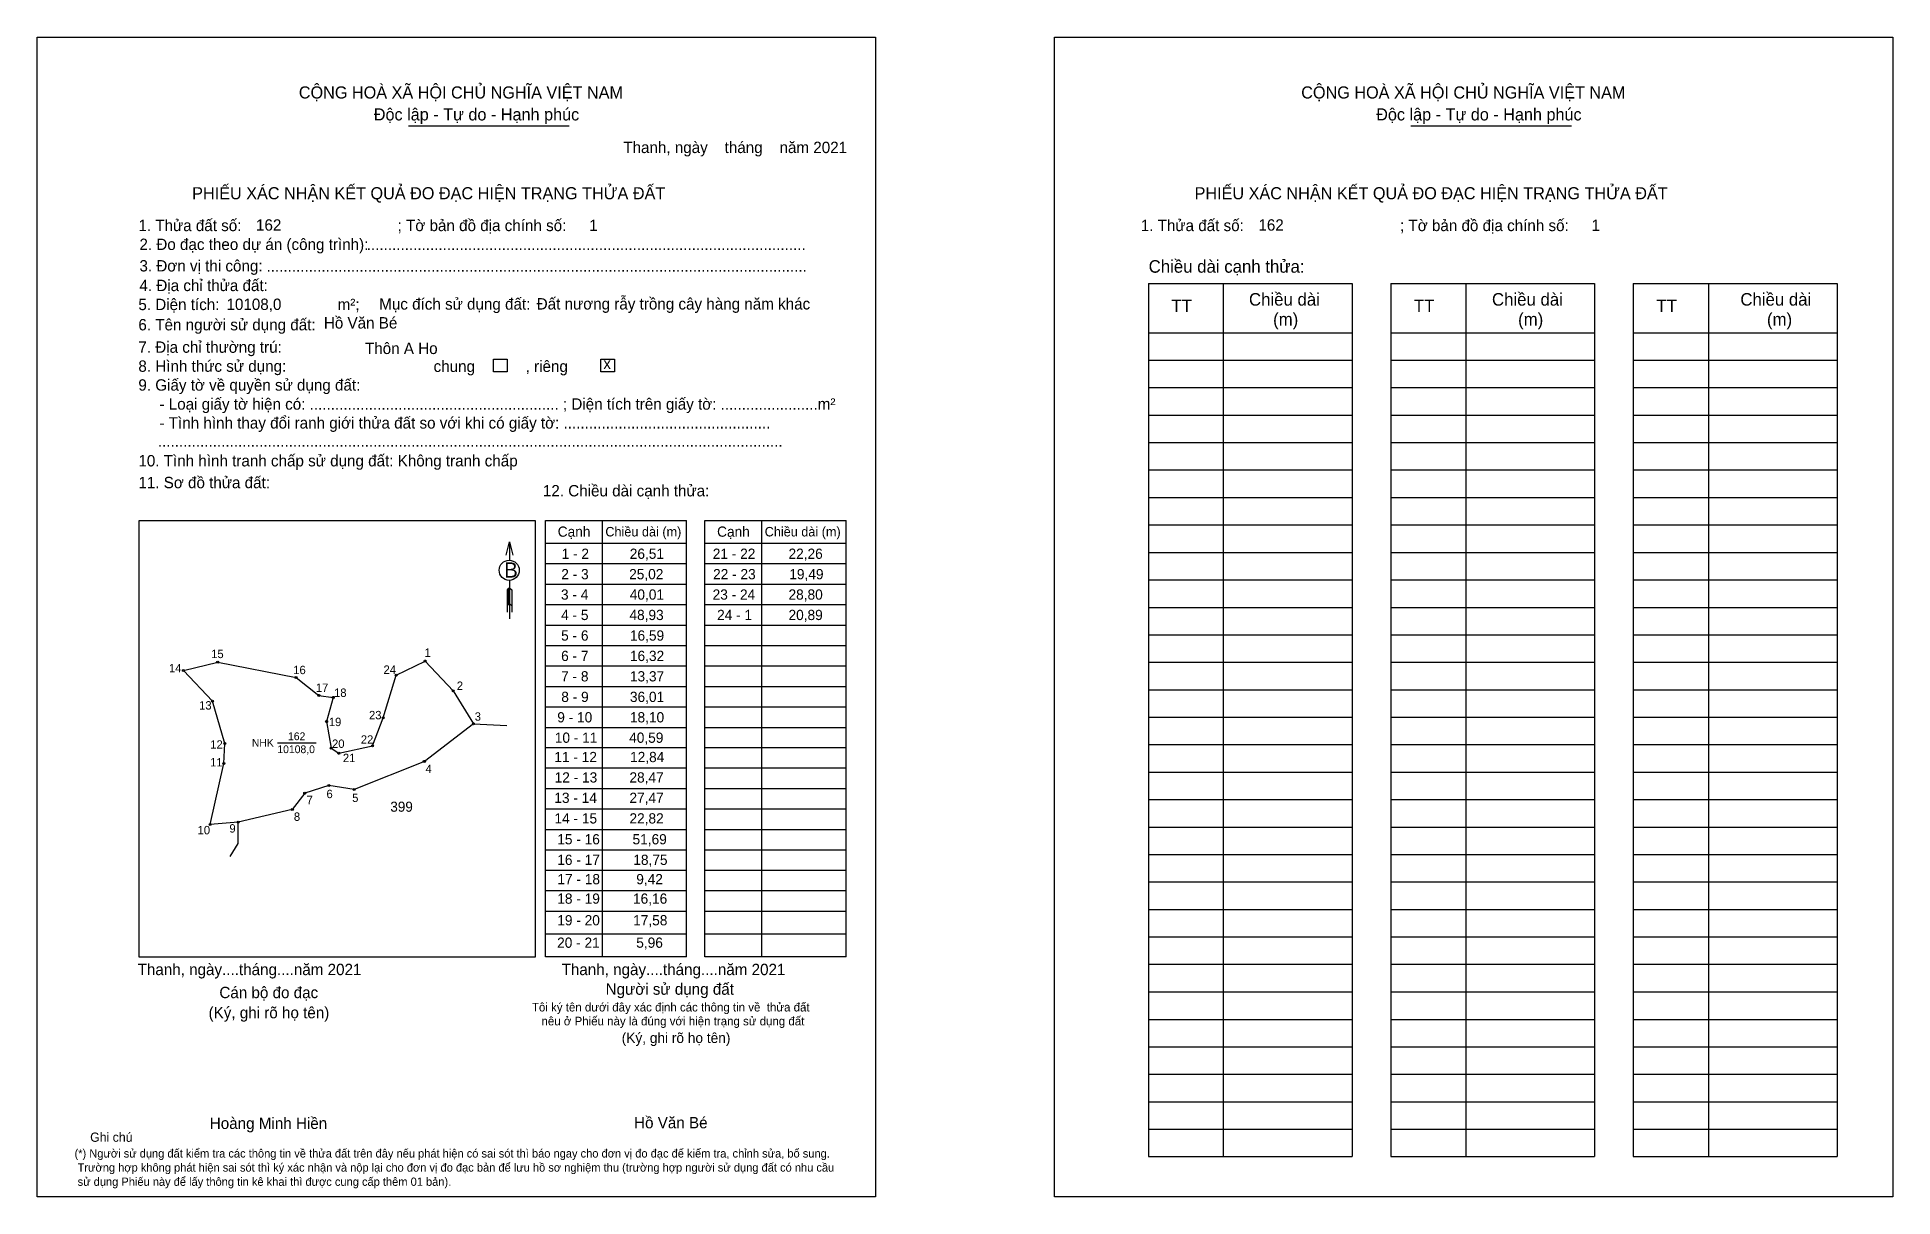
# Model space of a CAD drawing. Extents: x 545614 to 546815, y 1823903 to 1824653.
import ezdxf

# ---------------------------------------------------------------- set-up
doc = ezdxf.new("R2010")
doc.units = 0
for name, color, linetype in [('CanhThua', 7, 'Continuous'), ('kqddKhungInTrang1', 7, 'Continuous'), ('kqddKhungInTrang2', 7, 'Continuous'), ('kqddNoiDung', 7, 'Continuous'), ('kqddTemplate', 7, 'Continuous'), ('MocDinhThua', 7, 'Continuous'), ('NhanDiaChinhThua', 7, 'Continuous'), ('NhanTuCan', 7, 'Continuous'), ('RauThua', 7, 'Continuous'), ('SoHieuDinhThua', 7, 'Continuous')]:
    doc.layers.add(name, color=color, linetype=linetype)

msp = doc.modelspace()

# ---------------------------------------------------------------- linework, layer by layer
at = {"layer": 'CanhThua'}
for p, q in [((545708.7, 1824243.4), (545730.9, 1824248.7)), ((545730.9, 1824248.7), (545781.6, 1824238.8)), ((545846.4, 1824240.4), (545865.1, 1824249.5)), ((545865.1, 1824249.5), (545883.2, 1824230.2)), ((545727.6, 1824223.5), (545708.7, 1824243.4)), ((545781.6, 1824238.8), (545796.3, 1824227.3)), ((545838, 1824212.8), (545846.4, 1824240.4)), ((545796.3, 1824227.3), (545805.7, 1824226)), ((545805.7, 1824226), (545801.4, 1824210.4)), ((545883.2, 1824230.2), (545896.4, 1824208.9)), ((545735.5, 1824196.1), (545727.6, 1824223.5)), ((545831, 1824194.6), (545838, 1824212.8)), ((545801.4, 1824210.4), (545804.3, 1824193.1)), ((545896.4, 1824208.9), (545864.6, 1824184.6)), ((545734.9, 1824183.3), (545735.5, 1824196.1)), ((545804.3, 1824193.1), (545809.3, 1824189.8)), ((545809.3, 1824189.8), (545831, 1824194.6)), ((545726.1, 1824143.7), (545734.9, 1824183.3)), ((545864.6, 1824184.6), (545819.2, 1824166.4)), ((545802.8, 1824168.9), (545787.2, 1824164)), ((545819.2, 1824166.4), (545802.8, 1824168.9)), ((545779.2, 1824153.4), (545744.1, 1824145.2)), ((545787.2, 1824164), (545779.2, 1824153.4)), ((545744.1, 1824145.2), (545726.1, 1824143.7))]:
    msp.add_line(p, q, dxfattribs=at)
at = {"layer": 'kqddKhungInTrang1'}
msp.add_lwpolyline([(545614.1, 1824653.1), (546156.5, 1824653.1), (546156.5, 1823902.9), (545614.1, 1823902.9)], close=True, dxfattribs=at)
at = {"layer": 'kqddKhungInTrang2'}
msp.add_lwpolyline([(546272.2, 1824653.1), (546814.7, 1824653.1), (546814.7, 1823902.9), (546272.2, 1823902.9)], close=True, dxfattribs=at)
at = {"layer": 'kqddTemplate'}
for p, q in [((545854.3, 1824595.7), (545958.2, 1824595.7)), ((546502.8, 1824595.7), (546606.7, 1824595.7)), ((546333, 1824493.7), (546464.8, 1824493.7)), ((546333, 1824493.7), (546333, 1823928.9)), ((546381.5, 1824493.7), (546381.5, 1823928.9)), ((546464.8, 1824493.7), (546464.8, 1823928.9)), ((546489.8, 1824493.7), (546489.8, 1823928.9)), ((546489.8, 1824493.7), (546621.7, 1824493.7)), ((546538.4, 1824493.7), (546538.4, 1823928.9)), ((546621.7, 1824493.7), (546621.7, 1823928.9)), ((546646.7, 1824493.7), (546646.7, 1823928.9)), ((546646.7, 1824493.7), (546778.6, 1824493.7)), ((546695.3, 1824493.7), (546695.3, 1823928.9)), ((546778.6, 1824493.7), (546778.6, 1823928.9)), ((546333, 1824461.9), (546464.8, 1824461.9)), ((546489.8, 1824461.9), (546621.7, 1824461.9)), ((546646.7, 1824461.9), (546778.6, 1824461.9)), ((546333, 1824444.2), (546464.8, 1824444.2)), ((546489.8, 1824444.2), (546621.7, 1824444.2)), ((546646.7, 1824444.2), (546778.6, 1824444.2)), ((546333, 1824426.4), (546464.8, 1824426.4)), ((546489.8, 1824426.4), (546621.7, 1824426.4)), ((546646.7, 1824426.4), (546778.6, 1824426.4)), ((546333, 1824408.6), (546464.8, 1824408.6)), ((546489.8, 1824408.6), (546621.7, 1824408.6)), ((546646.7, 1824408.6), (546778.6, 1824408.6)), ((546333, 1824390.9), (546464.8, 1824390.9)), ((546489.8, 1824390.9), (546621.7, 1824390.9)), ((546646.7, 1824390.9), (546778.6, 1824390.9)), ((546333, 1824373.1), (546464.8, 1824373.1)), ((546489.8, 1824373.1), (546621.7, 1824373.1)), ((546646.7, 1824373.1), (546778.6, 1824373.1)), ((546333, 1824355.3), (546464.8, 1824355.3)), ((546489.8, 1824355.3), (546621.7, 1824355.3)), ((546646.7, 1824355.3), (546778.6, 1824355.3)), ((545942.9, 1824340.5), (546034.3, 1824340.5)), ((545942.9, 1824058.1), (545942.9, 1824340.5)), ((545979.6, 1824340.5), (545979.6, 1824058.1)), ((546034.3, 1824058.1), (546034.3, 1824340.5)), ((546046, 1824340.5), (546137.4, 1824340.5)), ((546046, 1824058.1), (546046, 1824340.5)), ((546082.7, 1824340.5), (546082.7, 1824058.1)), ((546137.4, 1824058.1), (546137.4, 1824340.5)), ((546333, 1824337.6), (546464.8, 1824337.6)), ((546489.8, 1824337.6), (546621.7, 1824337.6)), ((546646.7, 1824337.6), (546778.6, 1824337.6)), ((545919.6, 1824326.6), (545919.6, 1824314.7)), ((545942.9, 1824325.7), (546034.3, 1824325.7)), ((546046, 1824325.7), (546137.4, 1824325.7)), ((545942.9, 1824312.5), (546034.3, 1824312.5)), ((546046, 1824312.5), (546137.4, 1824312.5)), ((546333, 1824319.8), (546464.8, 1824319.8)), ((546489.8, 1824319.8), (546621.7, 1824319.8)), ((546646.7, 1824319.8), (546778.6, 1824319.8)), ((545919.7, 1824296.9), (545918.1, 1824295.5)), ((545919.7, 1824301.7), (545919.7, 1824276.8)), ((545919.7, 1824296.9), (545921.2, 1824295.5)), ((545942.9, 1824299.2), (546034.3, 1824299.2)), ((546046, 1824299.2), (546137.4, 1824299.2)), ((546333, 1824302), (546464.8, 1824302)), ((546489.8, 1824302), (546621.7, 1824302)), ((546646.7, 1824302), (546778.6, 1824302)), ((545919.7, 1824296.3), (545918.1, 1824294.8)), ((545919.7, 1824295.6), (545918.1, 1824294.1)), ((545918.1, 1824295.5), (545918.1, 1824281.2)), ((545919.7, 1824294.9), (545918.1, 1824293.4)), ((545919.7, 1824294.2), (545918.1, 1824292.8)), ((545919.7, 1824293.5), (545918.1, 1824292.1)), ((545919.7, 1824292.9), (545918.1, 1824291.4)), ((545919.7, 1824292.2), (545918.1, 1824290.7)), ((545919.7, 1824291.5), (545918.1, 1824290.1)), ((545919.7, 1824290.8), (545918.1, 1824289.4)), ((545919.7, 1824290.2), (545918.1, 1824288.7)), ((545919.7, 1824289.5), (545918.1, 1824288)), ((545919.7, 1824288.8), (545918.1, 1824287.4)), ((545919.7, 1824288.1), (545918.1, 1824286.7)), ((545919.7, 1824287.5), (545918.1, 1824286)), ((545919.7, 1824286.8), (545918.1, 1824285.3)), ((545919.7, 1824286.8), (545921.2, 1824285.3)), ((545921.2, 1824295.5), (545921.2, 1824281.2)), ((545942.9, 1824286), (546034.3, 1824286)), ((546046, 1824286), (546137.4, 1824286)), ((545942.9, 1824272.8), (546034.3, 1824272.8)), ((546046, 1824272.8), (546137.4, 1824272.8)), ((546333, 1824284.2), (546464.8, 1824284.2)), ((546489.8, 1824284.2), (546621.7, 1824284.2)), ((546646.7, 1824284.2), (546778.6, 1824284.2)), ((546333, 1824266.5), (546464.8, 1824266.5)), ((546489.8, 1824266.5), (546621.7, 1824266.5)), ((546646.7, 1824266.5), (546778.6, 1824266.5)), ((545942.9, 1824259.5), (546034.3, 1824259.5)), ((546046, 1824259.5), (546137.4, 1824259.5)), ((546333, 1824248.7), (546464.8, 1824248.7)), ((546489.8, 1824248.7), (546621.7, 1824248.7)), ((546646.7, 1824248.7), (546778.6, 1824248.7)), ((545942.9, 1824246.3), (546034.3, 1824246.3)), ((546046, 1824246.3), (546137.4, 1824246.3)), ((545942.9, 1824233.1), (546034.3, 1824233.1)), ((546046, 1824233.1), (546137.4, 1824233.1)), ((546333, 1824230.9), (546464.8, 1824230.9)), ((546489.8, 1824230.9), (546621.7, 1824230.9)), ((546646.7, 1824230.9), (546778.6, 1824230.9)), ((545942.9, 1824219.8), (546034.3, 1824219.8)), ((546046, 1824219.8), (546137.4, 1824219.8)), ((546333, 1824213.2), (546464.8, 1824213.2)), ((546489.8, 1824213.2), (546621.7, 1824213.2)), ((546646.7, 1824213.2), (546778.6, 1824213.2)), ((545942.9, 1824206.6), (546034.3, 1824206.6)), ((546046, 1824206.6), (546137.4, 1824206.6)), ((546034.3, 1824193.4), (545942.9, 1824193.4)), ((546137.4, 1824193.4), (546046, 1824193.4)), ((546333, 1824195.4), (546464.8, 1824195.4)), ((546489.8, 1824195.4), (546621.7, 1824195.4)), ((546646.7, 1824195.4), (546778.6, 1824195.4)), ((546034.3, 1824180.1), (545942.9, 1824180.1)), ((546137.4, 1824180.1), (546046, 1824180.1)), ((546333, 1824177.6), (546464.8, 1824177.6)), ((546489.8, 1824177.6), (546621.7, 1824177.6)), ((546646.7, 1824177.6), (546778.6, 1824177.6)), ((546034.3, 1824166.9), (545942.9, 1824166.9)), ((546137.4, 1824166.9), (546046, 1824166.9)), ((546034.3, 1824153.7), (545942.9, 1824153.7)), ((546137.4, 1824153.7), (546046, 1824153.7)), ((546333, 1824159.9), (546464.8, 1824159.9)), ((546489.8, 1824159.9), (546621.7, 1824159.9)), ((546646.7, 1824159.9), (546778.6, 1824159.9)), ((546034.3, 1824140.4), (545942.9, 1824140.4)), ((546137.4, 1824140.4), (546046, 1824140.4)), ((546333, 1824142.1), (546464.8, 1824142.1)), ((546489.8, 1824142.1), (546621.7, 1824142.1)), ((546646.7, 1824142.1), (546778.6, 1824142.1)), ((546034.3, 1824127.2), (545942.9, 1824127.2)), ((546137.4, 1824127.2), (546046, 1824127.2)), ((546333, 1824124.3), (546464.8, 1824124.3)), ((546489.8, 1824124.3), (546621.7, 1824124.3)), ((546646.7, 1824124.3), (546778.6, 1824124.3)), ((546034.3, 1824114), (545942.9, 1824114)), ((546137.4, 1824114), (546046, 1824114)), ((546333, 1824106.6), (546464.8, 1824106.6)), ((546489.8, 1824106.6), (546621.7, 1824106.6)), ((546646.7, 1824106.6), (546778.6, 1824106.6)), ((546034.3, 1824100.8), (545942.9, 1824100.8)), ((546137.4, 1824100.8), (546046, 1824100.8)), ((546034.3, 1824087.5), (545942.9, 1824087.5)), ((546137.4, 1824087.5), (546046, 1824087.5)), ((546333, 1824088.8), (546464.8, 1824088.8)), ((546489.8, 1824088.8), (546621.7, 1824088.8)), ((546646.7, 1824088.8), (546778.6, 1824088.8)), ((546034.3, 1824072.8), (545942.9, 1824072.8)), ((546137.4, 1824072.8), (546046, 1824072.8)), ((546333, 1824071), (546464.8, 1824071)), ((546489.8, 1824071), (546621.7, 1824071)), ((546646.7, 1824071), (546778.6, 1824071)), ((546034.3, 1824058.1), (545942.9, 1824058.1)), ((546137.4, 1824058.1), (546046, 1824058.1)), ((546333, 1824053.3), (546464.8, 1824053.3)), ((546489.8, 1824053.3), (546621.7, 1824053.3)), ((546646.7, 1824053.3), (546778.6, 1824053.3)), ((546333, 1824035.5), (546464.8, 1824035.5)), ((546489.8, 1824035.5), (546621.7, 1824035.5)), ((546646.7, 1824035.5), (546778.6, 1824035.5)), ((546333, 1824017.7), (546464.8, 1824017.7)), ((546489.8, 1824017.7), (546621.7, 1824017.7)), ((546646.7, 1824017.7), (546778.6, 1824017.7)), ((546333, 1824000), (546464.8, 1824000)), ((546489.8, 1824000), (546621.7, 1824000)), ((546646.7, 1824000), (546778.6, 1824000)), ((546333, 1823982.2), (546464.8, 1823982.2)), ((546489.8, 1823982.2), (546621.7, 1823982.2)), ((546646.7, 1823982.2), (546778.6, 1823982.2)), ((546333, 1823964.4), (546464.8, 1823964.4)), ((546489.8, 1823964.4), (546621.7, 1823964.4)), ((546646.7, 1823964.4), (546778.6, 1823964.4)), ((546333, 1823946.7), (546464.8, 1823946.7)), ((546489.8, 1823946.7), (546621.7, 1823946.7)), ((546646.7, 1823946.7), (546778.6, 1823946.7)), ((546333, 1823928.9), (546464.8, 1823928.9)), ((546489.8, 1823928.9), (546621.7, 1823928.9)), ((546646.7, 1823928.9), (546778.6, 1823928.9))]:
    msp.add_line(p, q, dxfattribs=at)
for points in [[(545909.3, 1824444.7), (545918.2, 1824444.7), (545918.2, 1824436.5), (545909.3, 1824436.5)], [(545978.7, 1824444.7), (545987.6, 1824444.7), (545987.6, 1824436.5), (545978.7, 1824436.5)], [(545680.1, 1824340.5), (545936.4, 1824340.5), (545936.4, 1824057.9), (545680.1, 1824057.9)]]:
    msp.add_lwpolyline(points, close=True, dxfattribs=at)
msp.add_lwpolyline([(545917.5, 1824318), (545919.6, 1824326.6), (545921.8, 1824318)], dxfattribs=at)
msp.add_circle((545919.5, 1824308.2), 6.51, dxfattribs=at)
at = {"layer": 'MocDinhThua'}
for centre in [(545730.9, 1824248.7), (545865.1, 1824249.5), (545708.7, 1824243.4), (545781.6, 1824238.8), (545846.4, 1824240.4), (545796.3, 1824227.3), (545805.7, 1824226), (545883.2, 1824230.2), (545727.6, 1824223.5), (545838, 1824212.8), (545801.4, 1824210.4), (545896.4, 1824208.9), (545735.5, 1824196.1), (545804.3, 1824193.1), (545809.3, 1824189.8), (545831, 1824194.6), (545734.9, 1824183.3), (545864.6, 1824184.6), (545787.2, 1824164), (545802.8, 1824168.9), (545819.2, 1824166.4), (545779.2, 1824153.4), (545726.1, 1824143.7), (545744.1, 1824145.2)]:
    msp.add_circle(centre, 0.652, dxfattribs=at)
at = {"layer": 'NhanDiaChinhThua'}
msp.add_line((545769.5, 1824196.6), (545794.6, 1824196.6), dxfattribs=at)
at = {"layer": 'RauThua'}
for p, q in [((545896.4, 1824208.9), (545918, 1824207.8)), ((545744.1, 1824141.1), (545744.1, 1824145.2)), ((545744.1, 1824131.5), (545744.1, 1824141.1)), ((545739, 1824123), (545744.1, 1824131.5))]:
    msp.add_line(p, q, dxfattribs=at)

# ---------------------------------------------------------------- texts
at = {"layer": 'kqddNoiDung'}
for s, height, p in [('Thanh, ngày    tháng    năm 2021  ', 7.35, (545993.3, 1824578.1)), ('162', 7.35, (545755.7, 1824527.9)), ('1', 7.35, (545971.3, 1824527.7)), ('162', 7.35, (546404.2, 1824527.9)), ('1', 7.35, (546619.7, 1824527.7)), ('........................................................................................................', 7.3505, (545827.3, 1824515.3)), ('................................................................................................................................', 7.3505, (545762.5, 1824501.3)), ('10108,0', 7.35, (545736.6, 1824476.6)), ('Đất nương rẫy trồng cây hàng năm khác', 7.35, (545937.3, 1824476.9)), ('Hồ Văn Bé', 7.35, (545799.6, 1824464.6)), ('Thôn A Ho', 7.35, (545826.2, 1824448.1)), ('x', 7.35, (545980.4, 1824438.4)), ('1 - 2', 6.62, (545953.4, 1824315.6)), ('26,51', 6.62, (545997.5, 1824315.6)), ('21 - 22', 6.62, (546051.2, 1824315.6)), ('22,26', 6.62, (546100.2, 1824315.6)), ('2 - 3', 6.62, (545953.2, 1824302.4)), ('25,02', 6.62, (545997.1, 1824302.4)), ('22 - 23', 6.62, (546051.4, 1824302.4)), ('19,49', 6.62, (546100.7, 1824302.4)), ('3 - 4', 6.62, (545953, 1824289.2)), ('40,01', 6.62, (545997.5, 1824289.2)), ('23 - 24', 6.62, (546051.1, 1824289.2)), ('28,80', 6.62, (546100.2, 1824289.2)), ('4 - 5', 6.62, (545953.1, 1824276)), ('48,93', 6.62, (545997.3, 1824276)), ('24 - 1', 6.62, (546054, 1824276)), ('20,89', 6.62, (546100.2, 1824276)), ('5 - 6', 6.62, (545953.1, 1824262.7)), ('16,59', 6.62, (545997.6, 1824262.7)), ('6 - 7', 6.62, (545953.1, 1824249.5)), ('16,32', 6.62, (545997.6, 1824249.5)), ('7 - 8', 6.62, (545953.1, 1824236.3)), ('13,37', 6.62, (545997.6, 1824236.3)), ('8 - 9', 6.62, (545953.2, 1824223)), ('36,01', 6.62, (545997.6, 1824223)), ('9 - 10', 6.62, (545950.6, 1824209.8)), ('18,10', 6.62, (545997.6, 1824209.8)), ('10 - 11', 6.62, (545949, 1824196.6)), ('40,59', 6.62, (545997.1, 1824196.6)), ('11 - 12', 6.62, (545948.7, 1824184.1)), ('12,84', 6.62, (545997.7, 1824184.1)), ('12 - 13', 6.62, (545948.9, 1824170.9)), ('28,47', 6.62, (545997.3, 1824170.9)), ('13 - 14', 6.62, (545948.7, 1824157.7)), ('27,47', 6.62, (545997.3, 1824157.7)), ('14 - 15', 6.62, (545948.8, 1824144.4)), ('22,82', 6.62, (545997.3, 1824144.4)), ('15 - 16', 6.62, (545950.6, 1824130.9)), ('51,69', 6.62, (545999.3, 1824130.9)), ('16 - 17', 6.62, (545950.6, 1824117.6)), ('18,75', 6.62, (545999.8, 1824117.6)), ('17 - 18', 6.62, (545950.7, 1824105.1)), ('9,42', 6.62, (546001.7, 1824105.1)), ('18 - 19', 6.62, (545950.6, 1824092.5)), ('16,16', 6.62, (545999.6, 1824092.5)), ('19 - 20', 6.62, (545950.6, 1824078.5)), ('17,58', 6.62, (545999.7, 1824078.5)), ('20 - 21', 6.62, (545950.5, 1824064)), ('5,96', 6.62, (546001.7, 1824064)), ('Thanh, ngày....tháng....năm 2021', 7.35, (545679.1, 1824046.3)), ('Thanh, ngày....tháng....năm 2021', 7.35, (545953.4, 1824046.3)), ('Hồ Văn Bé', 7.35, (546000.3, 1823947.2))]:
    msp.add_text(s, height=height, dxfattribs=at).set_placement(p)
at = {"layer": 'kqddTemplate'}
for s, height, p in [('CỘNG HOÀ XÃ HỘI CHỦ NGHĨA VIỆT NAM', 7.841, (545783.4, 1824613.4)), ('CỘNG HOÀ XÃ HỘI CHỦ NGHĨA VIỆT NAM', 7.841, (546431.9, 1824613.4)), ('Độc lập - Tự do - Hạnh phúc', 7.841, (545831.9, 1824599.2)), ('Độc lập - Tự do - Hạnh phúc', 7.841, (546480.4, 1824599.2)), ('PHIẾU XÁC NHẬN KẾT QUẢ ĐO ĐẠC HIỆN TRẠNG THỬA ĐẤT', 7.841, (545714.4, 1824548.2)), ('PHIẾU XÁC NHẬN KẾT QUẢ ĐO ĐẠC HIỆN TRẠNG THỬA ĐẤT', 7.841, (546362.9, 1824548.2)), ('1. Thửa đất số:                                     ; Tờ bản đồ địa chính số:', 7.35, (545679.6, 1824527.6)), ('1. Thửa đất số:                                     ; Tờ bản đồ địa chính số:', 7.35, (546328.1, 1824527.6)), ('2. Đo đạc theo dự án (công trình): ', 7.35, (545680.3, 1824515.4)), ('3. Đơn vị thi công: ', 7.35, (545680.3, 1824501.5)), ('Chiều dài cạnh thửa:', 8.122, (546333.2, 1824500.7)), ('4. Địa chỉ thửa đất:', 7.35, (545680.3, 1824488.8)), ('5. Diện tích:                            m²; ', 7.35, (545679.6, 1824476.5)), ('Mục đích sử dụng đất:', 7.35, (545835.4, 1824476.8)), ('TT', 8.12, (546347.9, 1824475.2)), ('Chiều dài', 8.12, (546398.1, 1824479.4)), ('TT', 8.12, (546504.8, 1824475.2)), ('Chiều dài', 8.12, (546555.3, 1824479.4)), ('TT', 8.12, (546661.7, 1824475.2)), ('Chiều dài', 8.12, (546716, 1824479.4)), ('6. Tên người sử dụng đất:', 7.35, (545679.6, 1824463.4)), ('(m)', 8.12, (546413.7, 1824466.5)), ('(m)', 8.12, (546572.2, 1824466.5)), ('(m)', 8.12, (546733.2, 1824466.5)), ('7. Địa chỉ thường trú:', 7.35, (545679.6, 1824448.9)), ('8. Hình thức sử dụng:', 7.35, (545679.6, 1824436.6)), ('chung            , riêng', 7.35, (545870.6, 1824436.5)), ('9. Giấy tờ về quyền sử dụng đất:', 7.35, (545679.6, 1824424.4)), ('     - Loại giấy tờ hiện có: ........................................................... ; Diện tích trên giấy tờ: .......................m²', 7.3505, (545679.6, 1824412.1)), ('     - Tình hình thay đổi ranh giới thửa đất so với khi có giấy tờ: .................................................', 7.3505, (545679.6, 1824399.9)), ('10. Tình hình tranh chấp sử dụng đất: Không tranh chấp', 7.35, (545679.6, 1824375.4)), ('....................................................................................................................................................', 7.3505, (545692.2, 1824388.2)), ('11. Sơ đồ thửa đất:', 7.35, (545679.6, 1824361.3)), ('12. Chiều dài cạnh thửa:', 7.35, (545941.3, 1824356)), ('Cạnh', 6.62, (545950.9, 1824329.9)), ('Chiều dài (m)', 6.125, (545981.7, 1824330.1)), ('Cạnh', 6.62, (546054, 1824329.9)), ('Chiều dài (m)', 6.125, (546084.8, 1824330.1)), ('B', 9.8, (545916.3, 1824303.5)), ('Cán bộ đo đạc', 7.35, (545732, 1824031.4)), ('Người sử dụng đất', 7.35, (545981.9, 1824033.6)), ('(Ký, ghi rõ họ tên)', 7.35, (545725, 1824018.4)), ('Tôi ký tên dưới đây xác định các thông tin về  thửa đất ', 5.557, (545934.2, 1824022.8)), ('nêu ở Phiếu này là đúng với hiện trạng sử dụng đất', 5.557, (545940.4, 1824013.8)), ('(Ký, ghi rõ họ tên)', 6.615, (545992.3, 1824002.4)), ('Hoàng Minh Hiền', 7.35, (545725.8, 1823946.8)), ('Ghi chú', 5.95, (545648.4, 1823938.5)), ('(*) Người sử dụng đất kiểm tra các thông tin về thửa đất trên đây nếu phát hiện có sai sót thì báo ngay cho đơn vị đo đạc để kiểm tra, chỉnh sửa, bổ sung.', 5.3585, (545638.3, 1823928.3)), (' Trường hợp không phát hiện sai sót thì ký xác nhận và nộp lại cho đơn vị đo đạc bản để lưu hồ sơ nghiệm thu (trường hợp người sử dụng đất có nhu cầu', 5.3585, (545638.3, 1823919.2)), (' sử dụng Phiếu này để lấy thông tin kê khai thì được cung cấp thêm 01 bản).', 5.358, (545638.3, 1823910))]:
    msp.add_text(s, height=height, dxfattribs=at).set_placement(p)
at = {"layer": 'NhanDiaChinhThua'}
for s, p in [('162', (545776.4, 1824198.3)), ('NHK', (545753, 1824194.1)), ('10108,0', (545769.5, 1824189.9))]:
    msp.add_text(s, height=5.03, dxfattribs=at).set_placement(p)
at = {"layer": 'NhanTuCan'}
msp.add_text('399', height=6.52, dxfattribs=at).set_placement((545842.6, 1824152))
at = {"layer": 'SoHieuDinhThua'}
for s, p in [('15', (545726.7, 1824251.4)), ('1', (545864.7, 1824252.2)), ('14', (545699.4, 1824242.2)), ('16', (545779.8, 1824241)), ('24', (545838.2, 1824241.2)), ('17', (545794.4, 1824229.5)), ('18', (545806.2, 1824226.3)), ('2', (545885.6, 1824230.8)), ('13', (545718.9, 1824218.1)), ('19', (545802.8, 1824207.4)), ('23', (545828.8, 1824211.8)), ('3', (545897.2, 1824210.9)), ('22', (545823.5, 1824196)), ('12', (545726.1, 1824192.8)), ('20', (545804.9, 1824193.3)), ('21', (545811.9, 1824184.1)), ('11', (545726, 1824181.3)), ('4', (545865.4, 1824177.1)), ('6', (545801.3, 1824160.8)), ('7', (545788.4, 1824156.9)), ('5', (545817.9, 1824158.3)), ('10', (545717.9, 1824137.4)), ('9', (545738.5, 1824138.5)), ('8', (545780.2, 1824146.1))]:
    msp.add_text(s, height=5.43, dxfattribs=at).set_placement(p)

doc.saveas('drawing.dxf')
